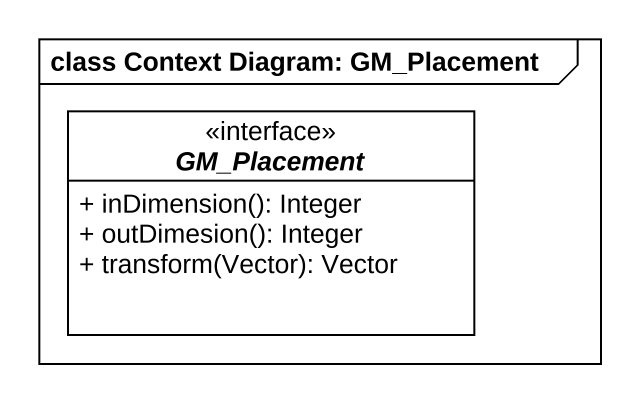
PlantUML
@startuml
mainframe class Context Diagram: GM_Placement
hide circle
hide empty members
skinparam classAttributeIconSize 0
interface GM_Placement {
  + inDimension(): Integer
  + outDimesion(): Integer
  + transform(Vector): Vector
}
@enduml
